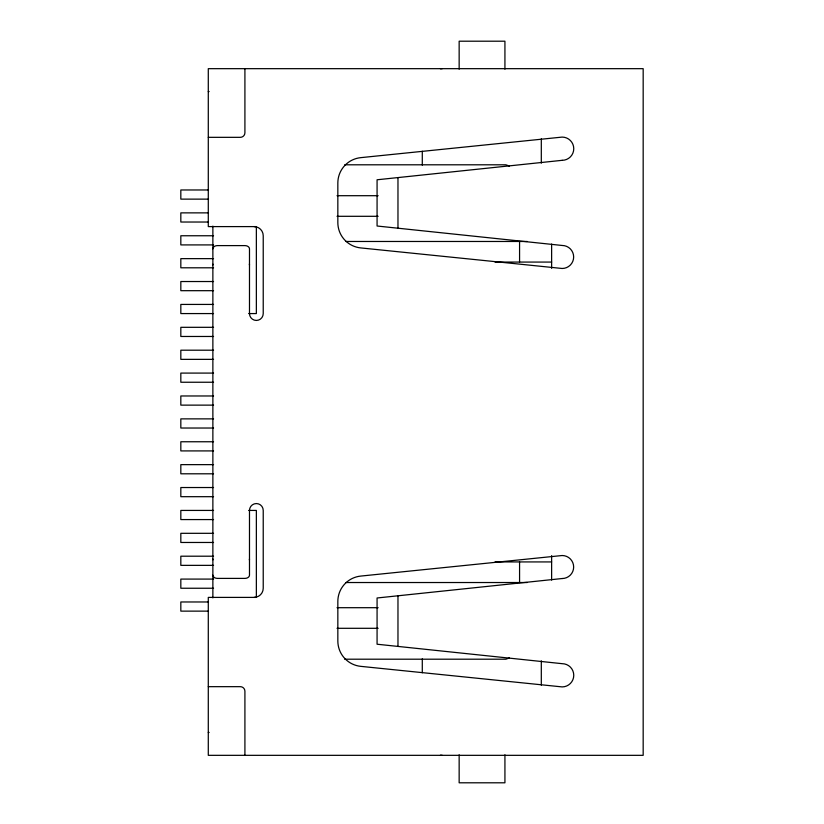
<?xml version="1.0" encoding="UTF-8"?>
<svg xmlns="http://www.w3.org/2000/svg" width="824" height="824" viewBox="0 0 824 824"><rect width="100%" height="100%" fill="white"/><g stroke="black" fill="none" stroke-linecap="round" stroke-linejoin="round"><path stroke-width="1.24" d="M509.459 657.933L505.843 659.2L344.679 659.2M440.479 68.794L442.272 68.67M208.287 91.557L209.111 91.557M208.287 137.33L240.33 137.33A4.573 4.573 0 0 0 244.913 132.757L244.913 68.67M344.679 164.8L505.843 164.8L509.459 166.067M208.513 189.973L180.827 189.973L180.827 199.13L208.513 199.13M337.026 195.7L378.144 195.7M208.513 212.87L180.827 212.87L180.827 222.027L208.513 222.027M337.026 216.3L378.144 216.3M213.55 235.757L180.827 235.757L180.827 244.913L213.55 244.913M346.018 241.473L527.206 241.473M213.55 258.643L180.827 258.643L180.827 267.8L213.55 267.8M495.008 262.073L551.627 262.073M213.55 281.53L180.827 281.53L180.827 290.687L213.55 290.687M213.55 304.427L180.827 304.427L180.827 313.573L213.55 313.573M248.683 313.573L256.357 313.573L256.357 226.6L208.287 226.6L208.287 68.67L643.173 68.67L643.173 755.33L208.287 755.33L208.287 597.4L256.357 597.4L256.357 510.427L248.683 510.427M213.55 327.313L180.827 327.313L180.827 336.47L213.55 336.47M213.55 350.2L180.827 350.2L180.827 359.357L213.55 359.357M213.55 373.087L180.827 373.087L180.827 382.243L213.55 382.243M213.55 395.973L180.827 395.973L180.827 405.13L213.55 405.13M213.55 418.87L180.827 418.87L180.827 428.027L213.55 428.027M213.55 441.757L180.827 441.757L180.827 450.913L213.55 450.913M213.55 464.643L180.827 464.643L180.827 473.8L213.55 473.8M213.55 487.53L180.827 487.53L180.827 496.687L213.55 496.687M213.55 510.427L180.827 510.427L180.827 519.573L213.55 519.573M213.55 533.313L180.827 533.313L180.827 542.47L213.55 542.47M213.55 556.2L180.827 556.2L180.827 565.357L213.55 565.357M495.008 561.927L551.627 561.927M213.55 579.087L180.827 579.087L180.827 588.243L213.55 588.243M346.018 582.527L527.206 582.527M208.513 601.973L180.827 601.973L180.827 611.13L208.513 611.13M337.026 607.7L378.144 607.7M337.026 628.3L378.144 628.3M208.287 686.67L240.33 686.67A4.573 4.573 0 0 1 244.913 691.243L244.913 755.33M208.287 732.443L209.111 732.443M440.479 755.206L442.272 755.33M551.627 244.048L551.627 268.377M551.627 555.623L551.627 580.096M541.306 138.854L541.306 163.162M541.306 660.838L541.306 685.146M519.573 241.473L519.573 262.073M519.573 561.927L519.573 582.527M504.927 69.195L504.927 41.2L459.153 41.2L459.153 69.195M504.927 754.805L504.927 782.8L459.153 782.8L459.153 754.805M422.29 151.225L422.29 165.14M422.29 658.86L422.29 672.775M397.971 177.582L397.971 228.217M397.971 595.783L397.971 646.418M212.87 226.106L212.87 597.894M249.332 264.185A4.573 3.234 0 0 1 249.487 265.019M254.07 226.6A9.157 9.157 0 0 1 263.227 235.757L263.227 313.573A6.87 6.87 0 0 1 256.357 320.443A6.87 6.87 0 0 1 249.487 313.573L249.487 248.838A4.573 3.234 0 0 0 244.913 245.603L217.443 245.603A4.573 3.234 0 0 0 212.87 248.838M212.87 265.019A4.573 3.234 0 0 1 213.025 264.185M254.07 597.4A9.157 9.157 0 0 0 263.227 588.243L263.227 510.427A6.87 6.87 0 0 0 256.357 503.557A6.87 6.87 0 0 0 249.487 510.427L249.487 575.162A4.573 3.234 0 0 1 244.913 578.396L217.443 578.396A4.573 3.234 0 0 1 212.87 575.162M249.487 558.981A4.573 3.234 0 0 1 249.332 559.815M213.025 559.815A4.573 3.234 0 0 1 212.87 558.981M562.153 160.32L377.073 179.776L377.073 226.013L562.153 245.47A11.505 11.505 0 0 1 573.659 256.975A11.505 11.505 0 0 1 562.153 268.48L360.727 247.921A25.472 25.472 0 0 1 337.84 222.583L337.84 182.99A25.472 25.472 0 0 1 360.727 157.652L562.153 137.093A11.618 11.618 0 0 1 573.761 148.711A11.618 11.618 0 0 1 562.153 160.32M562.153 578.53L377.073 597.987L377.073 644.224L562.153 663.681A11.618 11.618 0 0 1 573.761 675.289A11.618 11.618 0 0 1 562.153 686.907L360.727 666.348A25.472 25.472 0 0 1 337.84 641.01L337.84 601.417A25.472 25.472 0 0 1 360.727 576.079L562.153 555.52A11.505 11.505 0 0 1 573.659 567.025A11.505 11.505 0 0 1 562.153 578.53"/></g></svg>
